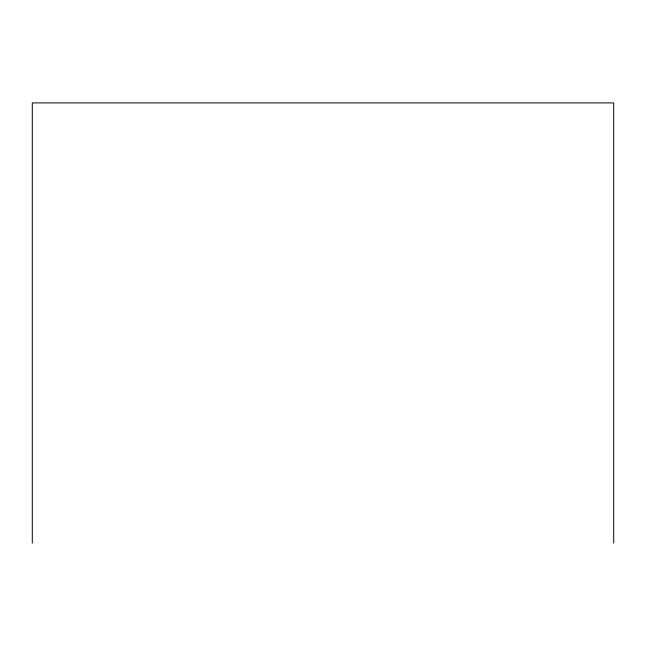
<?xml version="1.0" encoding="UTF-8"?>
<svg xmlns="http://www.w3.org/2000/svg" width="646" height="646" viewBox="0 0 646 646"><rect width="100%" height="100%" fill="white"/><g stroke="black" fill="none" stroke-linecap="round" stroke-linejoin="round"><path stroke-width="0.97" d="M613.7 543.084L613.7 102.916L32.3 102.916L32.3 543.084"/></g></svg>
